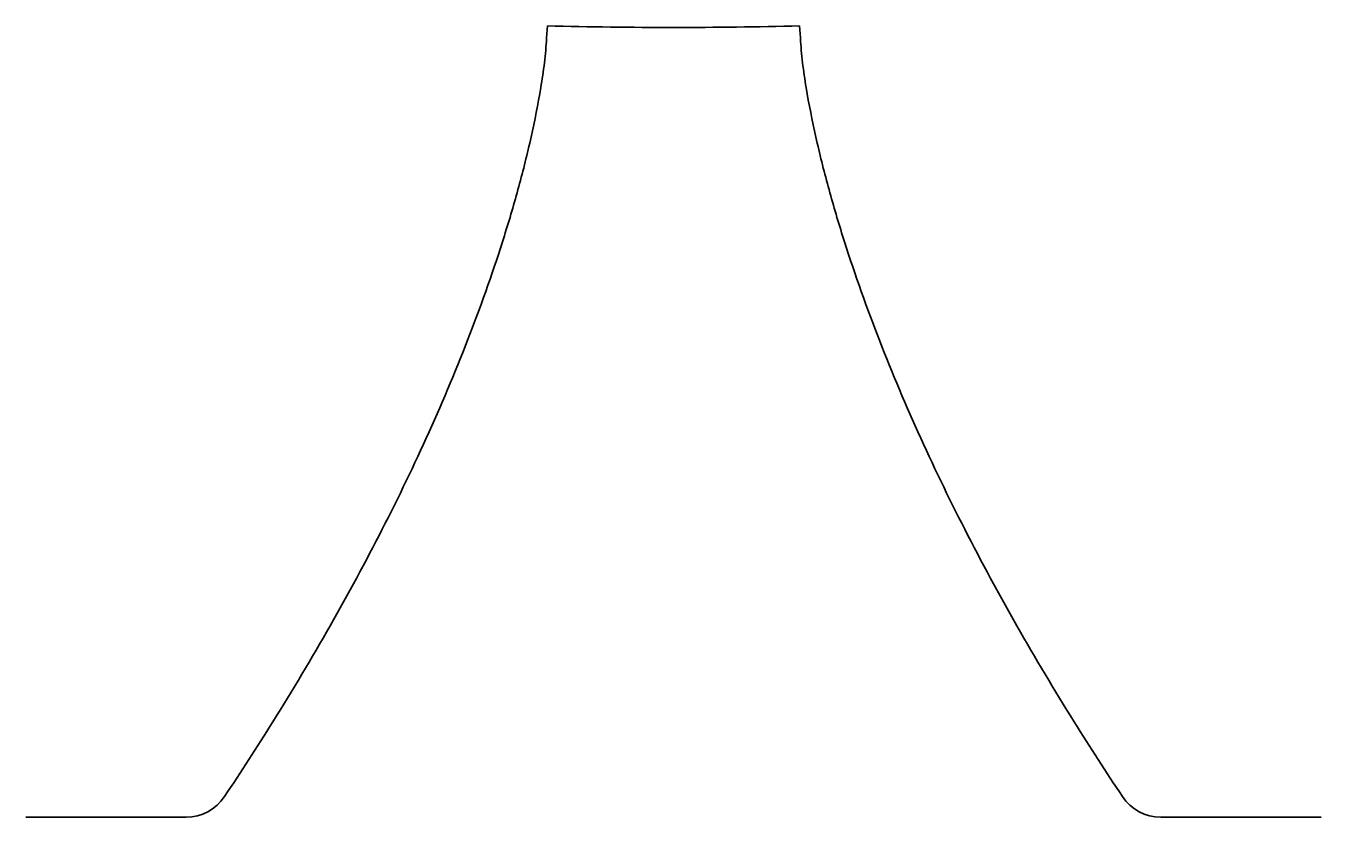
# Model space of a CAD drawing. Header units: millimetres. Extents: x -14 to 0, y 0 to 8.6.
import ezdxf

# ---------------------------------------------------------------- set-up
doc = ezdxf.new("R2010")
doc.units = ezdxf.units.MM
doc.layers.add('粗实线层', color=7, linetype='Continuous', lineweight=35)

msp = doc.modelspace()

# ---------------------------------------------------------------- linework, layer by layer
at = {"layer": '粗实线层'}
for p, q in [((-8.387, 8.442), (-8.378, 8.573)), ((-5.639, 8.442), (-5.648, 8.573)), ((-12.291, 0), (-14.026, 0)), ((-1.735, 0), (0, 0))]:
    msp.add_line(p, q, dxfattribs=at)
for centre, radius, start, end in [((-7.013, 64.806), 56.25, 268.6091, 270), ((-7.013, 64.806), 56.25, 270, 271.3909), ((-12.291, 0.5), 0.5, 270, 326.1939), ((-1.735, 0.5), 0.5, 213.8061, 270)]:
    msp.add_arc(centre, radius, start, end, dxfattribs=at)
for points in [[(-8.387, 8.442), (-8.392, 8.352), (-8.408, 8.172), (-8.462, 7.813), (-8.551, 7.366), (-8.685, 6.83), (-8.895, 6.115), (-9.209, 5.223), (-9.654, 4.163), (-10.162, 3.109), (-10.728, 2.061), (-11.303, 1.098), (-11.697, 0.489), (-11.876, 0.222)], [(-5.639, 8.442), (-5.634, 8.352), (-5.618, 8.172), (-5.564, 7.813), (-5.475, 7.366), (-5.341, 6.83), (-5.131, 6.115), (-4.817, 5.223), (-4.372, 4.163), (-3.864, 3.109), (-3.298, 2.061), (-2.722, 1.098), (-2.329, 0.489), (-2.15, 0.222)]]:
    msp.add_open_spline(points, degree=3, knots=[0, 0, 0, 0, 0.269919, 0.541178, 1.087518, 1.639033, 2.195708, 3.32437, 4.473667, 5.643578, 6.834092, 8.045203, 9.009147, 9.009147, 9.009147, 9.009147], dxfattribs=at)

doc.saveas('drawing.dxf')
